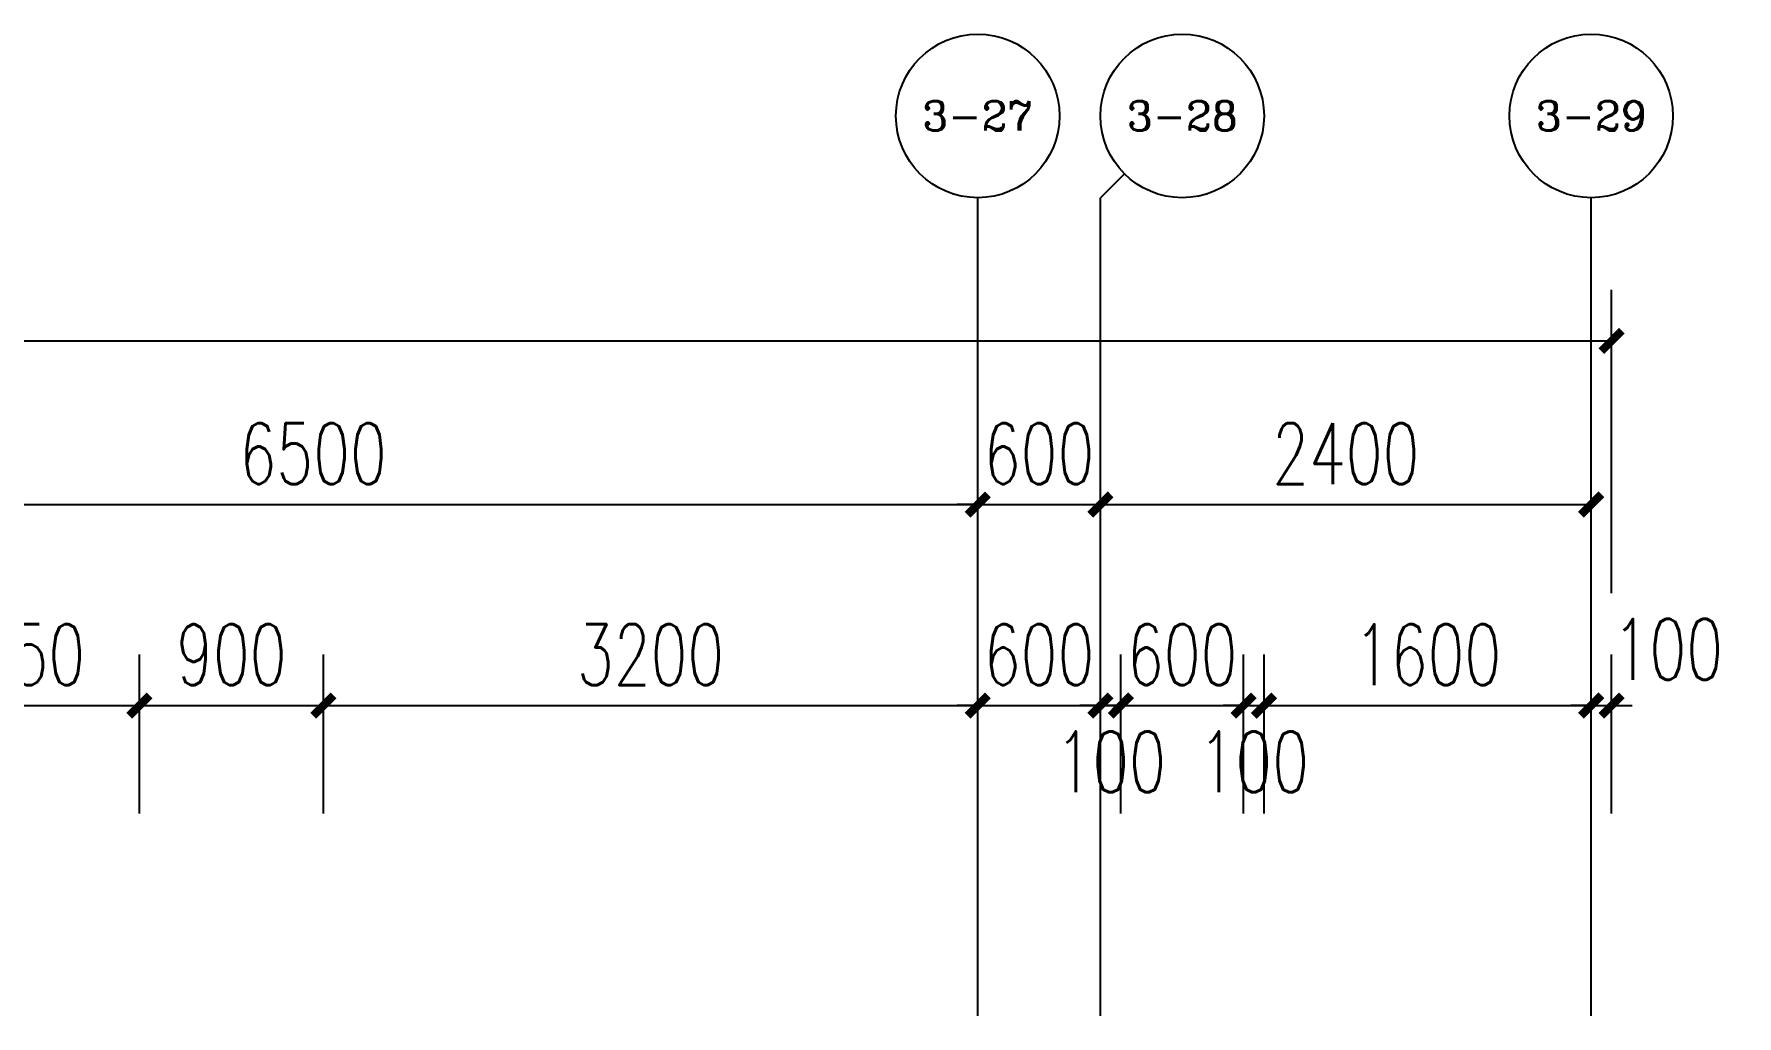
# Model space of a CAD drawing. Extents: x -59851 to 653804, y -249523 to 437614.
# Drawn here: x -3729 to 4599, y 30877 to 35677 of the extents above; entities that cross this region are included whole.
import ezdxf
from ezdxf.enums import TextEntityAlignment as Align

# ---------------------------------------------------------------- set-up
doc = ezdxf.new("R2010")
doc.units = 0
doc.header["$LTSCALE"] = 1000
doc.header["$MEASUREMENT"] = 0
for name, color, linetype in [('A-第三道尺寸线', 105, 'Continuous'), ('AXIS', 3, 'Continuous'), ('AXIS_TEXT', 7, 'Continuous')]:
    doc.layers.add(name, color=color, linetype=linetype)
doc.styles.add('_TCH_AXIS', font='COMPLEX', dxfattribs={"bigfont": 'GBCBIG'})
doc.styles.add('_TCH_DIM_T3', font='SIMPLEX.shx', dxfattribs={"width": 0.705882, "bigfont": 'GBCBIG.shx'})
doc.styles.add('COMPLEX', font='COMPLEX')
doc.dimstyles.new('_TCH_ARCH&&100', dxfattribs={"dimtxt": 297.5, "dimasz": 100, "dimexe": 250, "dimexo": 300, "dimgap": 100, "dimtad": 1, "dimdec": 0, "dimzin": 0, "dimdsep": 46, "dimtxsty": '_TCH_DIM_T3', "dimblk": 'ARCHTICK', "dimcen": 0.09, "dimclrt": 7, "dimazin": 2, "dimtfac": 1, "dimtdec": 0, "dimtix": 1, "dimtmove": 2, "dimatfit": 3, "dimfxl": 0, "dimtolj": 1, "dimtzin": 0, "dimarcsym": 0})

# ---------------------------------------------------------------- blocks, each defined once
blk = doc.blocks.new('_ArchTick')
at = {"color": 0, "linetype": 'ByBlock', "const_width": 0.4}
blk.add_lwpolyline([(-0.5, -0.5), (0.5, 0.5)], dxfattribs=at)
blk = doc.blocks.new('*D2484')
at = {"layer": 'A-第三道尺寸线', "color": 0, "lineweight": -2, "transparency": 16777216}
for p, q in [((-4463.7, 31866.9), (-4463.7, 32644.1)), ((-3213.7, 31866.9), (-3213.7, 32644.1)), ((-4463.7, 32394.1), (-3213.7, 32394.1))]:
    blk.add_line(p, q, dxfattribs=at)
at = {"layer": 'Defpoints', "color": 0, "transparency": 16777216}
for p in [(-3213.7, 32394.1), (-4463.7, 31566.9), (-3213.7, 31566.9)]:
    blk.add_point(p, dxfattribs=at)
at = {"layer": 'A-第三道尺寸线', "color": 0, "lineweight": -2, "transparency": 16777216, "xscale": 100, "yscale": 100, "zscale": 100, "rotation": 180}
blk.add_blockref('_ArchTick', (-4463.7, 32394.1), dxfattribs=at)
at = {"layer": 'A-第三道尺寸线', "color": 0, "lineweight": -2, "transparency": 16777216, "xscale": 100, "yscale": 100, "zscale": 100}
blk.add_blockref('_ArchTick', (-3213.7, 32394.1), dxfattribs=at)
at = {"layer": 'A-第三道尺寸线', "color": 7, "transparency": 16777216, "insert": (-3838.7, 32642.8), "char_height": 297.5, "attachment_point": 5, "style": '_TCH_DIM_T3'}
blk.add_mtext('\\A1;1250', dxfattribs=at)
blk = doc.blocks.new('*D2485')
at = {"layer": 'A-第三道尺寸线', "color": 0, "lineweight": -2, "transparency": 16777216}
for p, q in [((-3213.7, 31866.9), (-3213.7, 32644.1)), ((-2313.7, 31866.9), (-2313.7, 32644.1)), ((-3213.7, 32394.1), (-2313.7, 32394.1))]:
    blk.add_line(p, q, dxfattribs=at)
at = {"layer": 'Defpoints', "color": 0, "transparency": 16777216}
for p in [(-2313.7, 32394.1), (-3213.7, 31566.9), (-2313.7, 31566.9)]:
    blk.add_point(p, dxfattribs=at)
at = {"layer": 'A-第三道尺寸线', "color": 0, "lineweight": -2, "transparency": 16777216, "xscale": 100, "yscale": 100, "zscale": 100, "rotation": 180}
blk.add_blockref('_ArchTick', (-3213.7, 32394.1), dxfattribs=at)
at = {"layer": 'A-第三道尺寸线', "color": 0, "lineweight": -2, "transparency": 16777216, "xscale": 100, "yscale": 100, "zscale": 100}
blk.add_blockref('_ArchTick', (-2313.7, 32394.1), dxfattribs=at)
at = {"layer": 'A-第三道尺寸线', "color": 7, "transparency": 16777216, "insert": (-2763.7, 32642.8), "char_height": 297.5, "attachment_point": 5, "style": '_TCH_DIM_T3'}
blk.add_mtext('\\A1;900', dxfattribs=at)
blk = doc.blocks.new('*D2486')
at = {"layer": 'A-第三道尺寸线', "color": 0, "lineweight": -2, "transparency": 16777216}
for p, q in [((-2313.7, 31866.9), (-2313.7, 32644.1)), ((886.3, 31866.9), (886.3, 32644.1)), ((-2313.7, 32394.1), (886.3, 32394.1))]:
    blk.add_line(p, q, dxfattribs=at)
at = {"layer": 'Defpoints', "color": 0, "transparency": 16777216}
for p in [(886.3, 32394.1), (-2313.7, 31566.9), (886.3, 31566.9)]:
    blk.add_point(p, dxfattribs=at)
at = {"layer": 'A-第三道尺寸线', "color": 0, "lineweight": -2, "transparency": 16777216, "xscale": 100, "yscale": 100, "zscale": 100, "rotation": 180}
blk.add_blockref('_ArchTick', (-2313.7, 32394.1), dxfattribs=at)
at = {"layer": 'A-第三道尺寸线', "color": 0, "lineweight": -2, "transparency": 16777216, "xscale": 100, "yscale": 100, "zscale": 100}
blk.add_blockref('_ArchTick', (886.3, 32394.1), dxfattribs=at)
at = {"layer": 'A-第三道尺寸线', "color": 7, "transparency": 16777216, "insert": (-713.7, 32642.8), "char_height": 297.5, "attachment_point": 5, "style": '_TCH_DIM_T3'}
blk.add_mtext('\\A1;3200', dxfattribs=at)
blk = doc.blocks.new('*D2487')
at = {"layer": 'A-第三道尺寸线', "color": 0, "lineweight": -2, "transparency": 16777216}
for p, q in [((886.3, 31866.9), (886.3, 32644.1)), ((1486.3, 31866.9), (1486.3, 32644.1)), ((886.3, 32394.1), (786.3, 32394.1)), ((886.3, 32394.1), (1486.3, 32394.1)), ((1486.3, 32394.1), (1586.3, 32394.1))]:
    blk.add_line(p, q, dxfattribs=at)
at = {"layer": 'Defpoints', "color": 0, "transparency": 16777216}
for p in [(1486.3, 32394.1), (886.3, 31566.9), (1486.3, 31566.9)]:
    blk.add_point(p, dxfattribs=at)
at = {"layer": 'A-第三道尺寸线', "color": 0, "lineweight": -2, "transparency": 16777216, "xscale": 100, "yscale": 100, "zscale": 100}
blk.add_blockref('_ArchTick', (886.3, 32394.1), dxfattribs=at)
at = {"layer": 'A-第三道尺寸线', "color": 0, "lineweight": -2, "transparency": 16777216, "xscale": 100, "yscale": 100, "zscale": 100, "rotation": 180}
blk.add_blockref('_ArchTick', (1486.3, 32394.1), dxfattribs=at)
at = {"layer": 'A-第三道尺寸线', "color": 7, "transparency": 16777216, "insert": (1186.3, 32642.8), "char_height": 297.5, "attachment_point": 5, "style": '_TCH_DIM_T3'}
blk.add_mtext('\\A1;600', dxfattribs=at)
blk = doc.blocks.new('*D2488')
at = {"layer": 'A-第三道尺寸线', "color": 0, "lineweight": -2, "transparency": 16777216}
for p, q in [((1486.3, 31866.9), (1486.3, 32644.1)), ((1586.3, 31866.9), (1586.3, 32644.1)), ((1486.3, 32394.1), (1386.3, 32394.1)), ((1486.3, 32394.1), (1586.3, 32394.1)), ((1586.3, 32394.1), (1686.3, 32394.1))]:
    blk.add_line(p, q, dxfattribs=at)
at = {"layer": 'Defpoints', "color": 0, "transparency": 16777216}
for p in [(1586.3, 32394.1), (1486.3, 31566.9), (1586.3, 31566.9)]:
    blk.add_point(p, dxfattribs=at)
at = {"layer": 'A-第三道尺寸线', "color": 0, "lineweight": -2, "transparency": 16777216, "xscale": 100, "yscale": 100, "zscale": 100}
blk.add_blockref('_ArchTick', (1486.3, 32394.1), dxfattribs=at)
at = {"layer": 'A-第三道尺寸线', "color": 0, "lineweight": -2, "transparency": 16777216, "xscale": 100, "yscale": 100, "zscale": 100, "rotation": 180}
blk.add_blockref('_ArchTick', (1586.3, 32394.1), dxfattribs=at)
at = {"layer": 'A-第三道尺寸线', "color": 7, "transparency": 16777216, "insert": (1536.3, 32119.1), "char_height": 297.5, "attachment_point": 5, "style": '_TCH_DIM_T3'}
blk.add_mtext('\\A1;100', dxfattribs=at)
blk = doc.blocks.new('*D2489')
at = {"layer": 'A-第三道尺寸线', "color": 0, "lineweight": -2, "transparency": 16777216}
for p, q in [((1586.3, 31866.9), (1586.3, 32644.1)), ((2186.3, 31866.9), (2186.3, 32644.1)), ((1586.3, 32394.1), (1486.3, 32394.1)), ((1586.3, 32394.1), (2186.3, 32394.1)), ((2186.3, 32394.1), (2286.3, 32394.1))]:
    blk.add_line(p, q, dxfattribs=at)
at = {"layer": 'Defpoints', "color": 0, "transparency": 16777216}
for p in [(2186.3, 32394.1), (1586.3, 31566.9), (2186.3, 31566.9)]:
    blk.add_point(p, dxfattribs=at)
at = {"layer": 'A-第三道尺寸线', "color": 0, "lineweight": -2, "transparency": 16777216, "xscale": 100, "yscale": 100, "zscale": 100}
blk.add_blockref('_ArchTick', (1586.3, 32394.1), dxfattribs=at)
at = {"layer": 'A-第三道尺寸线', "color": 0, "lineweight": -2, "transparency": 16777216, "xscale": 100, "yscale": 100, "zscale": 100, "rotation": 180}
blk.add_blockref('_ArchTick', (2186.3, 32394.1), dxfattribs=at)
at = {"layer": 'A-第三道尺寸线', "color": 7, "transparency": 16777216, "insert": (1886.3, 32642.8), "char_height": 297.5, "attachment_point": 5, "style": '_TCH_DIM_T3'}
blk.add_mtext('\\A1;600', dxfattribs=at)
blk = doc.blocks.new('*D2490')
at = {"layer": 'A-第三道尺寸线', "color": 0, "lineweight": -2, "transparency": 16777216}
for p, q in [((2186.3, 31866.9), (2186.3, 32644.1)), ((2286.3, 31866.9), (2286.3, 32644.1)), ((2186.3, 32394.1), (2086.3, 32394.1)), ((2186.3, 32394.1), (2286.3, 32394.1)), ((2286.3, 32394.1), (2386.3, 32394.1))]:
    blk.add_line(p, q, dxfattribs=at)
at = {"layer": 'Defpoints', "color": 0, "transparency": 16777216}
for p in [(2286.3, 32394.1), (2186.3, 31566.9), (2286.3, 31566.9)]:
    blk.add_point(p, dxfattribs=at)
at = {"layer": 'A-第三道尺寸线', "color": 0, "lineweight": -2, "transparency": 16777216, "xscale": 100, "yscale": 100, "zscale": 100}
blk.add_blockref('_ArchTick', (2186.3, 32394.1), dxfattribs=at)
at = {"layer": 'A-第三道尺寸线', "color": 0, "lineweight": -2, "transparency": 16777216, "xscale": 100, "yscale": 100, "zscale": 100, "rotation": 180}
blk.add_blockref('_ArchTick', (2286.3, 32394.1), dxfattribs=at)
at = {"layer": 'A-第三道尺寸线', "color": 7, "transparency": 16777216, "insert": (2236.3, 32119.1), "char_height": 297.5, "attachment_point": 5, "style": '_TCH_DIM_T3'}
blk.add_mtext('\\A1;100', dxfattribs=at)
blk = doc.blocks.new('*D2491')
at = {"layer": 'A-第三道尺寸线', "color": 0, "lineweight": -2, "transparency": 16777216}
for p, q in [((2286.3, 31866.9), (2286.3, 32644.1)), ((3886.3, 31866.9), (3886.3, 32644.1)), ((2286.3, 32394.1), (3886.3, 32394.1))]:
    blk.add_line(p, q, dxfattribs=at)
at = {"layer": 'Defpoints', "color": 0, "transparency": 16777216}
for p in [(3886.3, 32394.1), (2286.3, 31566.9), (3886.3, 31566.9)]:
    blk.add_point(p, dxfattribs=at)
at = {"layer": 'A-第三道尺寸线', "color": 0, "lineweight": -2, "transparency": 16777216, "xscale": 100, "yscale": 100, "zscale": 100, "rotation": 180}
blk.add_blockref('_ArchTick', (2286.3, 32394.1), dxfattribs=at)
at = {"layer": 'A-第三道尺寸线', "color": 0, "lineweight": -2, "transparency": 16777216, "xscale": 100, "yscale": 100, "zscale": 100}
blk.add_blockref('_ArchTick', (3886.3, 32394.1), dxfattribs=at)
at = {"layer": 'A-第三道尺寸线', "color": 7, "transparency": 16777216, "insert": (3086.3, 32642.8), "char_height": 297.5, "attachment_point": 5, "style": '_TCH_DIM_T3'}
blk.add_mtext('\\A1;1600', dxfattribs=at)
blk = doc.blocks.new('*D2492')
at = {"layer": 'A-第三道尺寸线', "color": 0, "lineweight": -2, "transparency": 16777216}
for p, q in [((3886.3, 31866.9), (3886.3, 32644.1)), ((3986.3, 31866.9), (3986.3, 32644.1)), ((3886.3, 32394.1), (3786.3, 32394.1)), ((3886.3, 32394.1), (3986.3, 32394.1)), ((3986.3, 32394.1), (4086.3, 32394.1))]:
    blk.add_line(p, q, dxfattribs=at)
at = {"layer": 'Defpoints', "color": 0, "transparency": 16777216}
for p in [(3986.3, 32394.1), (3886.3, 31566.9), (3986.3, 31566.9)]:
    blk.add_point(p, dxfattribs=at)
at = {"layer": 'A-第三道尺寸线', "color": 0, "lineweight": -2, "transparency": 16777216, "xscale": 100, "yscale": 100, "zscale": 100}
blk.add_blockref('_ArchTick', (3886.3, 32394.1), dxfattribs=at)
at = {"layer": 'A-第三道尺寸线', "color": 0, "lineweight": -2, "transparency": 16777216, "xscale": 100, "yscale": 100, "zscale": 100, "rotation": 180}
blk.add_blockref('_ArchTick', (3986.3, 32394.1), dxfattribs=at)
at = {"layer": 'A-第三道尺寸线', "color": 7, "transparency": 16777216, "insert": (4261.3, 32669.1), "char_height": 297.5, "attachment_point": 5, "style": '_TCH_DIM_T3'}
blk.add_mtext('\\A1;100', dxfattribs=at)
blk = doc.blocks.new('*D3372')
at = {"layer": 'AXIS', "color": 0, "lineweight": -2, "transparency": 16777216}
for p, q in [((-5613.7, 31176.9), (-5613.7, 33626.9)), ((886.3, 31176.9), (886.3, 33626.9)), ((-5613.7, 33376.9), (886.3, 33376.9))]:
    blk.add_line(p, q, dxfattribs=at)
at = {"layer": 'Defpoints', "color": 0, "transparency": 16777216}
for p in [(886.3, 33376.9), (-5613.7, 30876.9), (886.3, 30876.9)]:
    blk.add_point(p, dxfattribs=at)
at = {"layer": 'AXIS', "color": 0, "lineweight": -2, "transparency": 16777216, "xscale": 100, "yscale": 100, "zscale": 100, "rotation": 180}
blk.add_blockref('_ArchTick', (-5613.7, 33376.9), dxfattribs=at)
at = {"layer": 'AXIS', "color": 0, "lineweight": -2, "transparency": 16777216, "xscale": 100, "yscale": 100, "zscale": 100}
blk.add_blockref('_ArchTick', (886.3, 33376.9), dxfattribs=at)
at = {"layer": 'AXIS', "color": 7, "transparency": 16777216, "insert": (-2363.7, 33625.6), "char_height": 297.5, "attachment_point": 5, "style": '_TCH_DIM_T3'}
blk.add_mtext('\\A1;6500', dxfattribs=at)
blk = doc.blocks.new('*D3373')
at = {"layer": 'AXIS', "color": 0, "lineweight": -2, "transparency": 16777216}
for p, q in [((886.3, 31176.9), (886.3, 33626.9)), ((1486.3, 31176.9), (1486.3, 33626.9)), ((886.3, 33376.9), (786.3, 33376.9)), ((886.3, 33376.9), (1486.3, 33376.9)), ((1486.3, 33376.9), (1586.3, 33376.9))]:
    blk.add_line(p, q, dxfattribs=at)
at = {"layer": 'Defpoints', "color": 0, "transparency": 16777216}
for p in [(1486.3, 33376.9), (886.3, 30876.9), (1486.3, 30876.9)]:
    blk.add_point(p, dxfattribs=at)
at = {"layer": 'AXIS', "color": 0, "lineweight": -2, "transparency": 16777216, "xscale": 100, "yscale": 100, "zscale": 100}
blk.add_blockref('_ArchTick', (886.3, 33376.9), dxfattribs=at)
at = {"layer": 'AXIS', "color": 0, "lineweight": -2, "transparency": 16777216, "xscale": 100, "yscale": 100, "zscale": 100, "rotation": 180}
blk.add_blockref('_ArchTick', (1486.3, 33376.9), dxfattribs=at)
at = {"layer": 'AXIS', "color": 7, "transparency": 16777216, "insert": (1186.3, 33625.6), "char_height": 297.5, "attachment_point": 5, "style": '_TCH_DIM_T3'}
blk.add_mtext('\\A1;600', dxfattribs=at)
blk = doc.blocks.new('*D3374')
at = {"layer": 'AXIS', "color": 0, "lineweight": -2, "transparency": 16777216}
for p, q in [((1486.3, 31176.9), (1486.3, 33626.9)), ((3886.3, 31176.9), (3886.3, 33626.9)), ((1486.3, 33376.9), (3886.3, 33376.9))]:
    blk.add_line(p, q, dxfattribs=at)
at = {"layer": 'Defpoints', "color": 0, "transparency": 16777216}
for p in [(3886.3, 33376.9), (1486.3, 30876.9), (3886.3, 30876.9)]:
    blk.add_point(p, dxfattribs=at)
at = {"layer": 'AXIS', "color": 0, "lineweight": -2, "transparency": 16777216, "xscale": 100, "yscale": 100, "zscale": 100, "rotation": 180}
blk.add_blockref('_ArchTick', (1486.3, 33376.9), dxfattribs=at)
at = {"layer": 'AXIS', "color": 0, "lineweight": -2, "transparency": 16777216, "xscale": 100, "yscale": 100, "zscale": 100}
blk.add_blockref('_ArchTick', (3886.3, 33376.9), dxfattribs=at)
at = {"layer": 'AXIS', "color": 7, "transparency": 16777216, "insert": (2686.3, 33625.6), "char_height": 297.5, "attachment_point": 5, "style": '_TCH_DIM_T3'}
blk.add_mtext('\\A1;2400', dxfattribs=at)
blk = doc.blocks.new('*D3375')
at = {"layer": 'AXIS', "color": 0, "lineweight": -2, "transparency": 16777216}
for p, q in [((-44213.7, 32944.1), (-44213.7, 34426.9)), ((3986.3, 32944.1), (3986.3, 34426.9)), ((-44213.7, 34176.9), (3986.3, 34176.9))]:
    blk.add_line(p, q, dxfattribs=at)
at = {"layer": 'Defpoints', "color": 0, "transparency": 16777216}
for p in [(3986.3, 34176.9), (-44213.7, 32644.1), (3986.3, 32644.1)]:
    blk.add_point(p, dxfattribs=at)
at = {"layer": 'AXIS', "color": 0, "lineweight": -2, "transparency": 16777216, "xscale": 100, "yscale": 100, "zscale": 100, "rotation": 180}
blk.add_blockref('_ArchTick', (-44213.7, 34176.9), dxfattribs=at)
at = {"layer": 'AXIS', "color": 0, "lineweight": -2, "transparency": 16777216, "xscale": 100, "yscale": 100, "zscale": 100}
blk.add_blockref('_ArchTick', (3986.3, 34176.9), dxfattribs=at)
at = {"layer": 'AXIS', "color": 7, "transparency": 16777216, "insert": (-20113.7, 34425.6), "char_height": 297.5, "attachment_point": 5, "style": '_TCH_DIM_T3'}
blk.add_mtext('\\A1;48200', dxfattribs=at)
blk = doc.blocks.new('_AXISO')
blk.add_circle((0, 0), 0.5)
at = {"layer": 'AXIS_TEXT', "style": 'COMPLEX', "width": 1.041667}
blk.add_attdef('A', text='', height=0.56, dxfattribs=at).set_placement((-0.25, -0.28), (0.25, -0.28), align=Align.FIT)

msp = doc.modelspace()

# ---------------------------------------------------------------- linework, layer by layer
at = {"layer": 'AXIS'}
for p, q in [((1603.4, 34994), (1486.3, 34876.9)), ((886.3, 30876.9), (886.3, 34876.9)), ((1486.3, 30876.9), (1486.3, 34876.9)), ((3886.3, 30876.9), (3886.3, 34876.9))]:
    msp.add_line(p, q, dxfattribs=at)

# ---------------------------------------------------------------- block references
ref = msp.add_blockref('_AXISO', (886.3, 35276.9), dxfattribs=dict(at, xscale=800, yscale=800, zscale=800))
ref.add_attrib('A', '3-27', dxfattribs={"layer": 'AXIS_TEXT', "height": 143.86, "style": '_TCH_AXIS'}).set_placement((615.7, 35205), (1156.9, 35205), align=Align.FIT)
ref = msp.add_blockref('_AXISO', (1886.3, 35276.9), dxfattribs=dict(at, xscale=800, yscale=800, zscale=800))
ref.add_attrib('A', '3-28', dxfattribs={"layer": 'AXIS_TEXT', "height": 143.86, "style": '_TCH_AXIS'}).set_placement((1615.7, 35205), (2156.9, 35205), align=Align.FIT)
ref = msp.add_blockref('_AXISO', (3886.3, 35276.9), dxfattribs=dict(at, xscale=800, yscale=800, zscale=800))
ref.add_attrib('A', '3-29', dxfattribs={"layer": 'AXIS_TEXT', "height": 143.86, "style": '_TCH_AXIS'}).set_placement((3615.7, 35205), (4156.9, 35205), align=Align.FIT)

# ---------------------------------------------------------------- dimensions: what is measured, and where the dimension line sits
at = {"layer": 'A-第三道尺寸线'}
for p1, p2, picture, middle in [((-4463.7, 31566.9), (-3213.7, 31566.9), '*D2484', (-3838.7, 32642.8)), ((-3213.7, 31566.9), (-2313.7, 31566.9), '*D2485', (-2763.7, 32642.8)), ((-2313.7, 31566.9), (886.3, 31566.9), '*D2486', (-713.7, 32642.8)), ((886.3, 31566.9), (1486.3, 31566.9), '*D2487', (1186.3, 32642.8)), ((1586.3, 31566.9), (2186.3, 31566.9), '*D2489', (1886.3, 32642.8)), ((2286.3, 31566.9), (3886.3, 31566.9), '*D2491', (3086.3, 32642.8))]:
    dim = msp.add_aligned_dim(p1=p1, p2=p2, distance=827.2, dimstyle='_TCH_ARCH&&100', dxfattribs=at)
    dim.commit()
    dim.dimension.update_dxf_attribs({"geometry": picture, "text_midpoint": middle})
for base, p1, p2, picture, middle in [((3986.3, 32394.1), (3886.3, 31566.9), (3986.3, 31566.9), '*D2492', (4261.3, 32669.1)), ((1586.3, 32394.1), (1486.3, 31566.9), (1586.3, 31566.9), '*D2488', (1536.3, 32119.1)), ((2286.3, 32394.1), (2186.3, 31566.9), (2286.3, 31566.9), '*D2490', (2236.3, 32119.1))]:
    dim = msp.add_linear_dim(base=base, p1=p1, p2=p2, angle=0, dimstyle='_TCH_ARCH&&100', dxfattribs=at)
    dim.commit()
    dim.dimension.update_dxf_attribs({"geometry": picture, "text_midpoint": middle, "dimtype": 161})
at = {"layer": 'AXIS'}
for p1, p2, distance, picture, middle in [((-44213.7, 32644.1), (3986.3, 32644.1), 1532.8, '*D3375', (-20113.7, 34425.6)), ((-5613.7, 30876.9), (886.3, 30876.9), 2500, '*D3372', (-2363.7, 33625.6)), ((886.3, 30876.9), (1486.3, 30876.9), 2500, '*D3373', (1186.3, 33625.6)), ((1486.3, 30876.9), (3886.3, 30876.9), 2500, '*D3374', (2686.3, 33625.6))]:
    dim = msp.add_aligned_dim(p1=p1, p2=p2, distance=distance, dimstyle='_TCH_ARCH&&100', dxfattribs=at)
    dim.commit()
    dim.dimension.update_dxf_attribs({"geometry": picture, "text_midpoint": middle})

doc.saveas('drawing.dxf')
